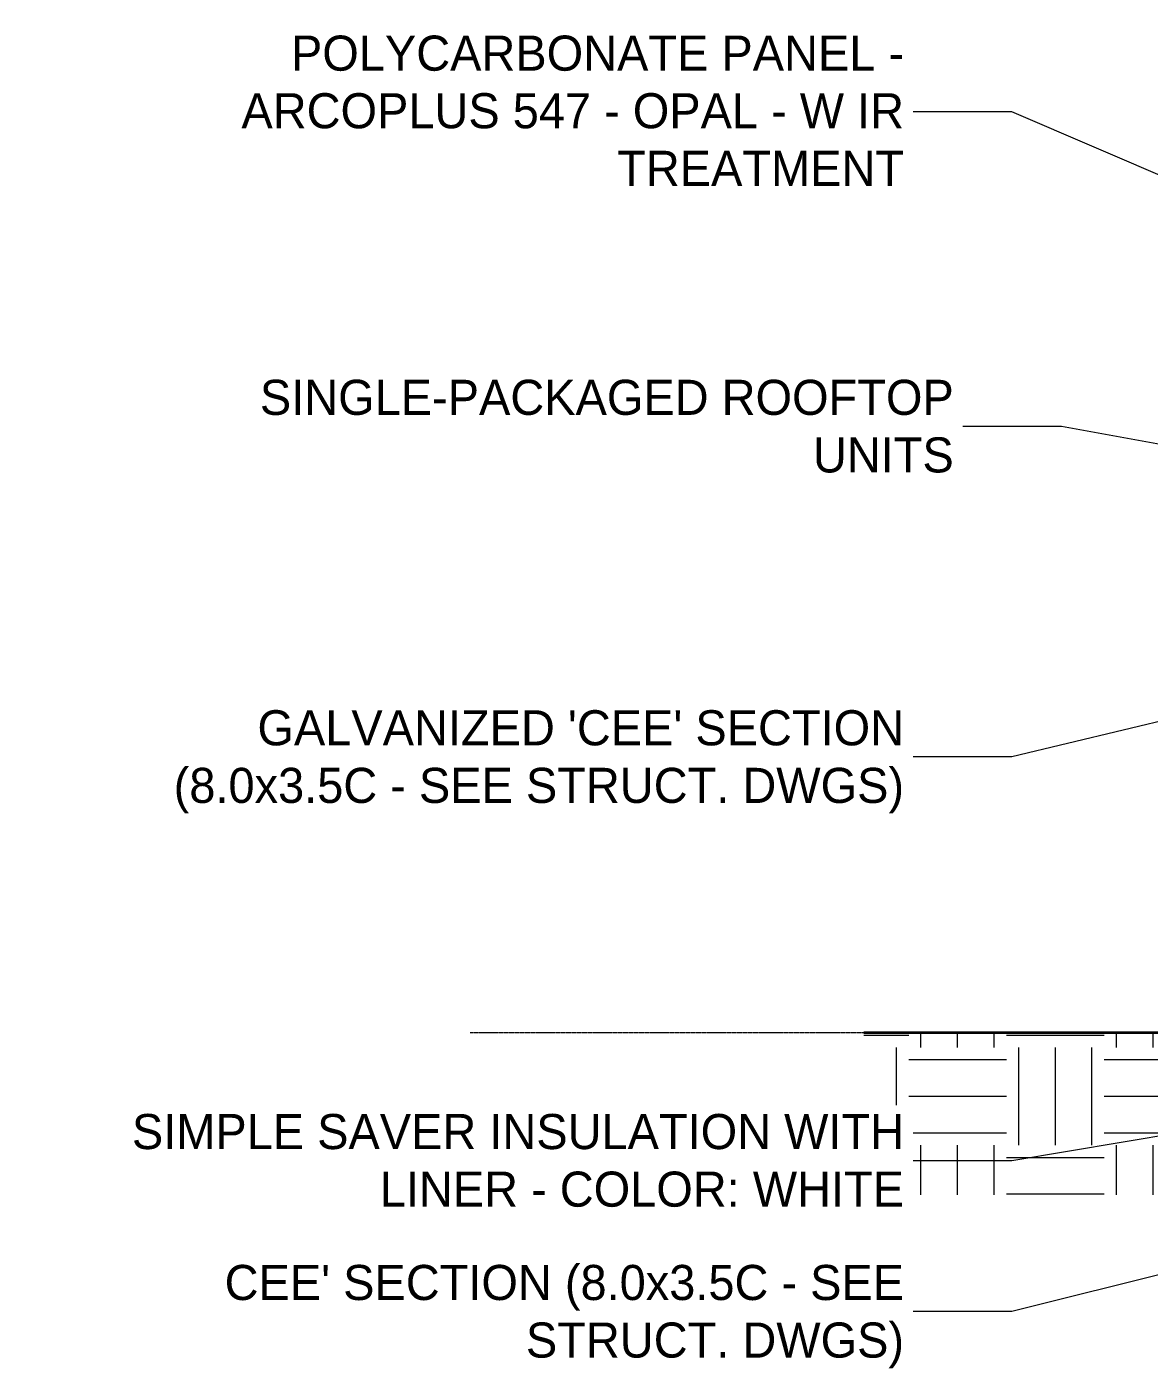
# Model space of a CAD drawing. Header units: inches. Extents: x -23445 to -52, y -314 to 853.
# Drawn here: x -23445 to -22894, y -165 to 494 of the extents above; entities that cross this region are included whole.
import ezdxf

# ---------------------------------------------------------------- set-up
doc = ezdxf.new("R2010")
doc.units = ezdxf.units.IN
doc.header["$MEASUREMENT"] = 0
doc.linetypes.add('Grid Line 1_2_', pattern=[0.875, 0.5, -0.125, 0.125, -0.125])
for name, color, linetype, lineweight in [('A-ANNO-IDEN', 131, 'Continuous', 9), ('A-FLOR-LEVL', 51, 'Continuous', 9), ('C-TOPO', 7, 'Continuous', 9)]:
    doc.layers.add(name, color=color, linetype=linetype, lineweight=lineweight)
doc.styles.add('Century Gothic', font='GOTHIC.TTF', dxfattribs={"height": 17.245342})

msp = doc.modelspace()

# ---------------------------------------------------------------- hatches: boundary and pattern name
at = {"layer": 'C-TOPO'}
h = msp.add_hatch(dxfattribs=at)
h.set_pattern_fill('FP_2', color=256, style=0, pattern_type=2)
h.set_pattern_definition([(0, (-21811.89, 94.61), (48, 48), [48, -48]), (0, (-21811.89, 112.61), (48, 48), [48, -48]), (0, (-21811.89, 130.61), (48, 48), [48, -48]), (90, (-21805.89, 136.61), (-48, 48), [48, -48]), (90, (-21787.89, 136.61), (-48, 48), [48, -48]), (90, (-21769.89, 136.61), (-48, 48), [48, -48])])
h.paths.add_polyline_path([(-20864.829, -79.68207), (-20554.959, -79.68207), (-20554.959, 0), (-20889.55281, 0), (-20889.55281, -36), (-20886.55281, -36), (-20886.55281, -48), (-20904.55281, -48), (-20904.55281, -36), (-20899.55281, -36), (-20899.55281, -6), (-22790.80281, -6), (-22790.80281, -36), (-22785.80281, -36), (-22785.80281, -48), (-22803.80281, -48), (-22803.80281, -36), (-22800.80281, -36), (-22800.80281, 0), (-23033.919, 0), (-23033.919, -79.68207), (-20886.55281, -79.68207)], flags=0)
h.paths.add_polyline_path([(-22551.60784, -24), (-22551.60784, -12), (-22535.60784, -12), (-22535.60784, -24)], flags=0)

# ---------------------------------------------------------------- linework, layer by layer
at = {"layer": 'A-ANNO-IDEN', "color": 153}
for p, q in [((-22961.22935, 452.28126), (-23014.15753, 452.28126)), ((-22178.37083, 116.57888), (-22961.22935, 452.28126)), ((-22936.81477, 297.74625), (-22989.74294, 297.74625)), ((-22443.68495, 208.51507), (-22936.81477, 297.74625)), ((-22707.75889, 196.29506), (-22961.22935, 135.3752)), ((-22961.22935, 135.3752), (-23014.15753, 135.3752)), ((-22218.89625, 49.34291), (-22961.22935, -137.15983)), ((-22474.07407, 18.22431), (-22961.22935, -63.00424)), ((-22961.22935, -63.00424), (-23014.15753, -63.00424)), ((-22961.22935, -137.15983), (-23014.15753, -137.15983))]:
    msp.add_line(p, q, dxfattribs=at)
at = {"layer": 'A-FLOR-LEVL', "linetype": 'Grid Line 1_2_'}
msp.add_line((-23227.3711, 0), (-20111.40408, 0), dxfattribs=at)
at = {"layer": 'C-TOPO', "lineweight": 35}
for p, q in [((-23033.919, 0), (-22942.67296, 0)), ((-22942.67296, 0), (-22800.80281, 0))]:
    msp.add_line(p, q, dxfattribs=at)
at = {"layer": 'C-TOPO'}
for p, q in [((-23033.919, 0), (-22942.67285, 0)), ((-22942.67285, 0), (-22800.80281, 0))]:
    msp.add_line(p, q, dxfattribs=at)

# ---------------------------------------------------------------- next in the draw order: texts
at = {"layer": 'A-ANNO-IDEN', "char_height": 17.2453416, "attachment_point": 3, "line_spacing_factor": 0.984117, "style": 'Century Gothic', "bg_fill": 3, "box_fill_scale": 1.25, "bg_fill_color": 0, "bg_fill_transparency": 0}
for s, insert, width in [('POLYCARBONATE PANEL -\\PARCOPLUS 547 - OPAL - W IR\\PTREATMENT', (-23014.15753, 489.81232), 387.936), ('SINGLE-PACKAGED ROOFTOP\\PUNITS', (-22989.74294, 320.70587), 405.216), ("GALVANIZED 'CEE' SECTION\\P(8.0x3.5C - SEE STRUCT. DWGS)", (-23014.15753, 158.33482), 410.616), ('SIMPLE SAVER INSULATION WITH\\PLINER - COLOR: WHITE', (-23014.15753, -40.04461), 426.6), ("CEE' SECTION (8.0x3.5C - SEE\\PSTRUCT. DWGS)", (-23014.15753, -114.2002), 385.344)]:
    msp.add_mtext(s, dxfattribs=dict(at, insert=insert, width=width))

doc.saveas('drawing.dxf')
